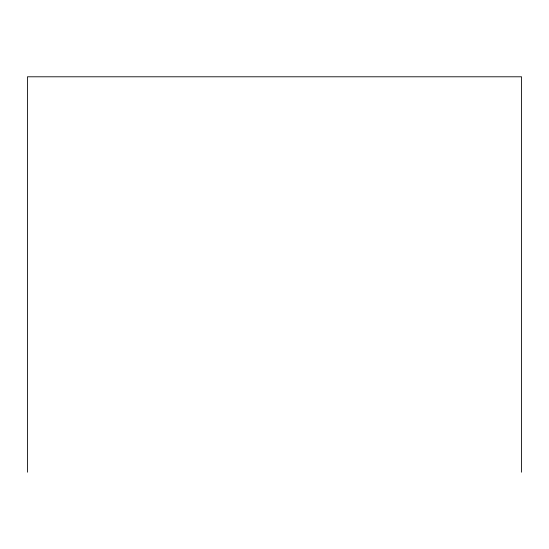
<?xml version="1.0" encoding="UTF-8"?>
<svg xmlns="http://www.w3.org/2000/svg" width="549" height="549" viewBox="0 0 549 549"><rect width="100%" height="100%" fill="white"/><g stroke="black" fill="none" stroke-linecap="round" stroke-linejoin="round"><path stroke-width="0.82" d="M521.55 472.209L521.55 76.791L27.45 76.791L27.45 472.209"/></g></svg>
